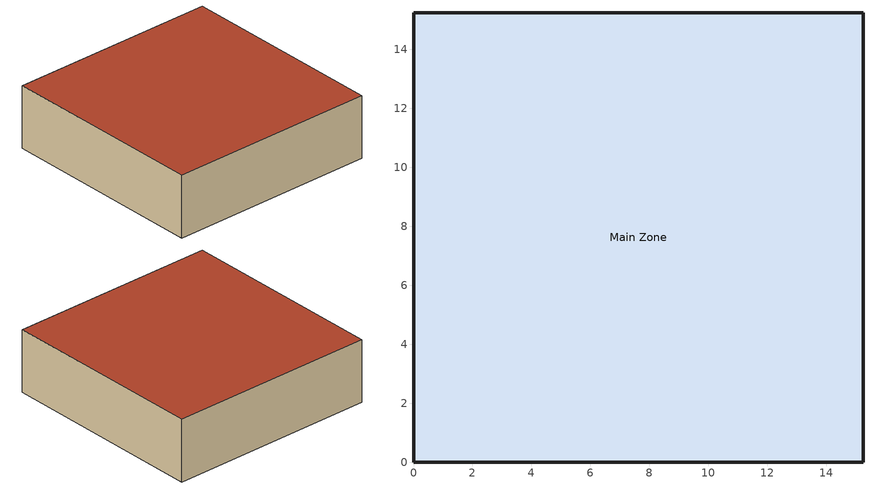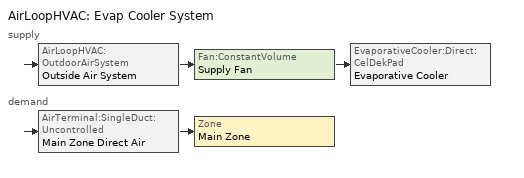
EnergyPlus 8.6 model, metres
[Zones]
Main Zone
 floor adiabatic (FLOOR): 15.24,0 0,0 0,15.24 15.24,15.24 z0
 wall outside (R13WALL): 0,0 15.24,0 15.24,15.24 0,15.24 0,0 z0:4.57
 roof outside (ROOF31): 0,15.24 0,0 15.24,0 15.24,15.24 z4.57
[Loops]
AirLoopHVAC 'Evap Cooler System'
 supply: AirLoopHVAC:OutdoorAirSystem 'Outside Air System' > Fan:ConstantVolume 'Supply Fan' > EvaporativeCooler:Direct:CelDekPad 'Evaporative Cooler'
 demand: AirTerminal:SingleDuct:Uncontrolled 'Main Zone Direct Air' > Zone 'Main Zone'
[Building]
Bldg: North Axis {deg}=0; Terrain=Suburbs; Loads Convergence Tolerance Value=0.05; Temperature Convergence Tolerance Value {deltaC}=0.05; Solar Distribution=MinimalShadowing; Maximum Number of Warmup Days=30; Minimum Number of Warmup Days=6
[Site:Location]
Pittsburgh Allegheny Co Ap_PA_USA Design_Conditions: Latitude {deg}=40.35; Longitude {deg}=-79.92; Time Zone {hr}=-5; Elevation {m}=380
[SizingPeriod:DesignDay] Day of Month=21; Dry-Bulb Temperature Range Modifier Type=DefaultMultipliers; Humidity Condition Type=Wetbulb; Barometric Pressure {Pa}=96842; Wind Direction {Degrees; N=0, S=180}=240; Rain {Yes/No}=No; Snow on ground {Yes/No}=No; Daylight Savings Time Indicator=No
Name | Month | Day Type | Maximum Dry-Bulb Temperature {C} | Daily Dry-Bulb Temperature Range {C} | Wetbulb at Maximum Dry-Bulb {C} | Wind Speed {m/s} design conditions vs. traditional 6.71 m/s (15 mph) | Solar Model Indicator | Clearness {0.0 to 1.1} | Wind Speed {m/s} design conditions vs. traditional 3.35 m/s (7mph) | ASHRAE Clear Sky Optical Depth for Beam Irradiance (taub) | ASHRAE Clear Sky Optical Depth for Diffuse Irradiance (taud)
Pittsburgh Allegheny Co Ap Ann Htg 99.6% Condns DB | 1 | WinterDesignDay | -15.4 | 0 | -15.4 | 4.7 | ASHRAEClearSky | 0
Pittsburgh Allegheny Co Ap Ann Clg .4% Condns DB=>MWB | 7 | SummerDesignDay | 32.2 | 9.9 | 22.5 |  | ASHRAETau |  | 4.4 | 0.484 | 1.916
[Site:GroundTemperature:BuildingSurface]
20.03, 20.03, 20.13, 20.3, 20.43, 20.52, 20.62, 20.77, 20.78, 20.55, 20.44, 20.2
[Material:NoMass] Roughness=Rough; Thermal Absorptance=0.9; Solar Absorptance=0.75; Visible Absorptance=0.75
Name | Thermal Resistance {m2-K/W}
R13LAYER | 2.290965
R31LAYER | 5.456
[Material]
C5 - 4 IN HW CONCRETE: Roughness=MediumRough; Thickness {m}=0.101498; Conductivity {W/m-K}=1.729577; Density {kg/m3}=2242.585; Specific Heat {J/kg-K}=836.8; Thermal Absorptance=0.9; Solar Absorptance=0.65; Visible Absorptance=0.65
[Construction]
R13WALL: R13LAYER
FLOOR: C5 - 4 IN HW CONCRETE
ROOF31: R31LAYER
[ExternalInterface:Schedule]
Name | Initial Value
Space1-HtgSetP-RL | 21
Space1-ClgSetP-RL | 25
[ThermostatSetpoint:DualSetpoint]
Space1-DualSetP-RL: Heating Setpoint Temperature Schedule=Space1-HtgSetP-RL; Cooling Setpoint Temperature Schedule=Space1-ClgSetP-RL
[Zone]
Main Zone: 0, 0, 0, 1, 1, autocalculate, autocalculate
[ZoneInfiltration:DesignFlowRate]
Main Zone Infiltration: Zone or ZoneList=Main Zone; Schedule=System Availability Schedule; Design Flow Rate Calculation Method=Flow/Zone; Design Flow Rate {m3/s}=0.02; Constant Term Coefficient=1; Temperature Term Coefficient=0; Velocity Term Coefficient=0; Velocity Squared Term Coefficient=0
[AirLoopHVAC]
Evap Cooler System: Design Supply Air Flow Rate {m3/s}=2
[AvailabilityManager:LowTemperatureTurnOff]
Low Temperature Turn Off Availability Manager: Temperature {C}=23
[AvailabilityManager:HighTemperatureTurnOn]
High Temperature Turn On Availability Manager: Temperature {C}=27
[Controller:OutdoorAir]
Outside Air Controller: Minimum Outdoor Air Flow Rate {m3/s}=2; Maximum Outdoor Air Flow Rate {m3/s}=2; Economizer Control Type=NoEconomizer; Economizer Control Action Type=ModulateFlow; Economizer Maximum Limit Dry-Bulb Temperature {C}=19; Economizer Minimum Limit Dry-Bulb Temperature {C}=4; Lockout Type=NoLockout; Minimum Limit Type=FixedMinimum
[Fan:ConstantVolume]
Supply Fan: Availability Schedule=Fan Availability Schedule; Fan Total Efficiency=0.7; Pressure Rise {Pa}=600; Maximum Flow Rate {m3/s}=2; Motor Efficiency=0.9; Motor In Airstream Fraction=1
[EvaporativeCooler:Direct:CelDekPad]
Evaporative Cooler: Availability Schedule=System Availability Schedule; Direct Pad Area {m2}=0.6; Direct Pad Depth {m}=0.2; Recirculating Water Pump Power Consumption {W}=225; Control Type=CONSTANT
[Zone equipment]
Main Zone: Main Zone Direct Air, Main Zone Baseboard
[AirTerminal:SingleDuct:Uncontrolled]
Main Zone Direct Air: Availability Schedule=System Availability Schedule; Maximum Air Flow Rate {m3/s}=1.5
[ZoneHVAC:Baseboard:Convective:Electric]
Main Zone Baseboard: Availability Schedule=System Availability Schedule; Heating Design Capacity Method=HeatingDesignCapacity; Heating Design Capacity {W}=8000; Efficiency=0.97
[ZoneControl:Thermostat]
Main Zone Thermostat: Zone or ZoneList=Main Zone; Control Type Schedule=ALWAYS 4; Control 1=Space1-DualSetP-RL
[Schedule:Compact]
ALWAYS 4: Through: 12/31, For: AllDays, Until: 24:00, 4
System Availability Schedule: THROUGH: 12/31, FOR: AllDays, UNTIL: 24:00, 1
Fan Availability Schedule: THROUGH: 12/31, FOR: AllDays, UNTIL: 12:00, 1, UNTIL: 24:00, 0
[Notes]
1ZoneEvapCooler.idf
Basic file description:  This file models a small one-zone house with a whole-house direct evaporative cooler system.
Because evaporative coolers cannot be controlled with the ZoneControl:Thermostat object,
this file illustrates how an evaporative cooler system can be thermostatically controlled
in a crude manner using the AvailabilityManager objects:
AvailabilityManager:LowTemperatureTurnOff
AvailabilityManager:HighTemperatureTurnOn
Availability managers are capable of turning on or off the fan for an air system (or the pump
for a plant system) by monitoring temperature conditions at a user-specified system node.
In this model, the availability managers are monitoring the zone outlet air node to act as
a crude thermostatic control for the zone.
Keep in mind that availability manager control is "lagged".  This means that the node
conditions from the previous time step are used to make control decisions at the current
time step.
There are two ways to use the availability managers for controlling an evaporative cooler:
Method 1.  The fan is scheduled to be available at all times, meaning that the system
is on all the time by default.  This usually results in over-cooling.
To prevent over-cooling, the LOW TEMPERATURE TURN OFF object is used to
turn off the system fan when the temperature falls below the setpoint (23 C).
Method 2.  The fan is scheduled to be unavailable at all times, meaning that the system
is off all the time by default.  This usually results in under-cooling.
To prevent under-cooling, the HIGH TEMPERATURE TURN ON object is used to
turn on the system fan when the temperature rises above the setpoint (26 C).
With either method, all other equipment is scheduled to be always available.  In this file,
for demonstration purposes only, the fan is scheduled to be available from 12 AM-12 PM to
to demonstrate Method 1, and scheduled to be unavailable from 12 PM-12 AM for Method 2.
Note that ZoneControl:Thermostat is still used in this model to control the baseboard
heating in the winter, but it does not effect the evaporative cooler system.
Highlights:              Test of AvailabilityManagers for controlling an air system.
Simulation Location/Run: DENVER_STAPLETON_CO_USA_WMO_724690, 2 design days, 1 run period,
Run Control executes two design days (see RUN PERIOD object)
Location:                Denver, CO
Run Period (Weather File): Full Annual Simulation, DENVER_STAPLETON_CO_USA_WMO_724690
Run Control:             No zone or system sizing, design day run control (no weather file simulation)
Building:                Fictional 1 zone building with resistive walls based on 1ZoneUncontrolled example.
No windows.  No internal gains.  No internal mass.  The building is oriented due north.
Floor Area:              232.25 m2
Number of Stories:       1
Pittsburgh Allegheny Co Ap_PA_USA Annual Heating 99.6%, MaxDB=-15.4°C
